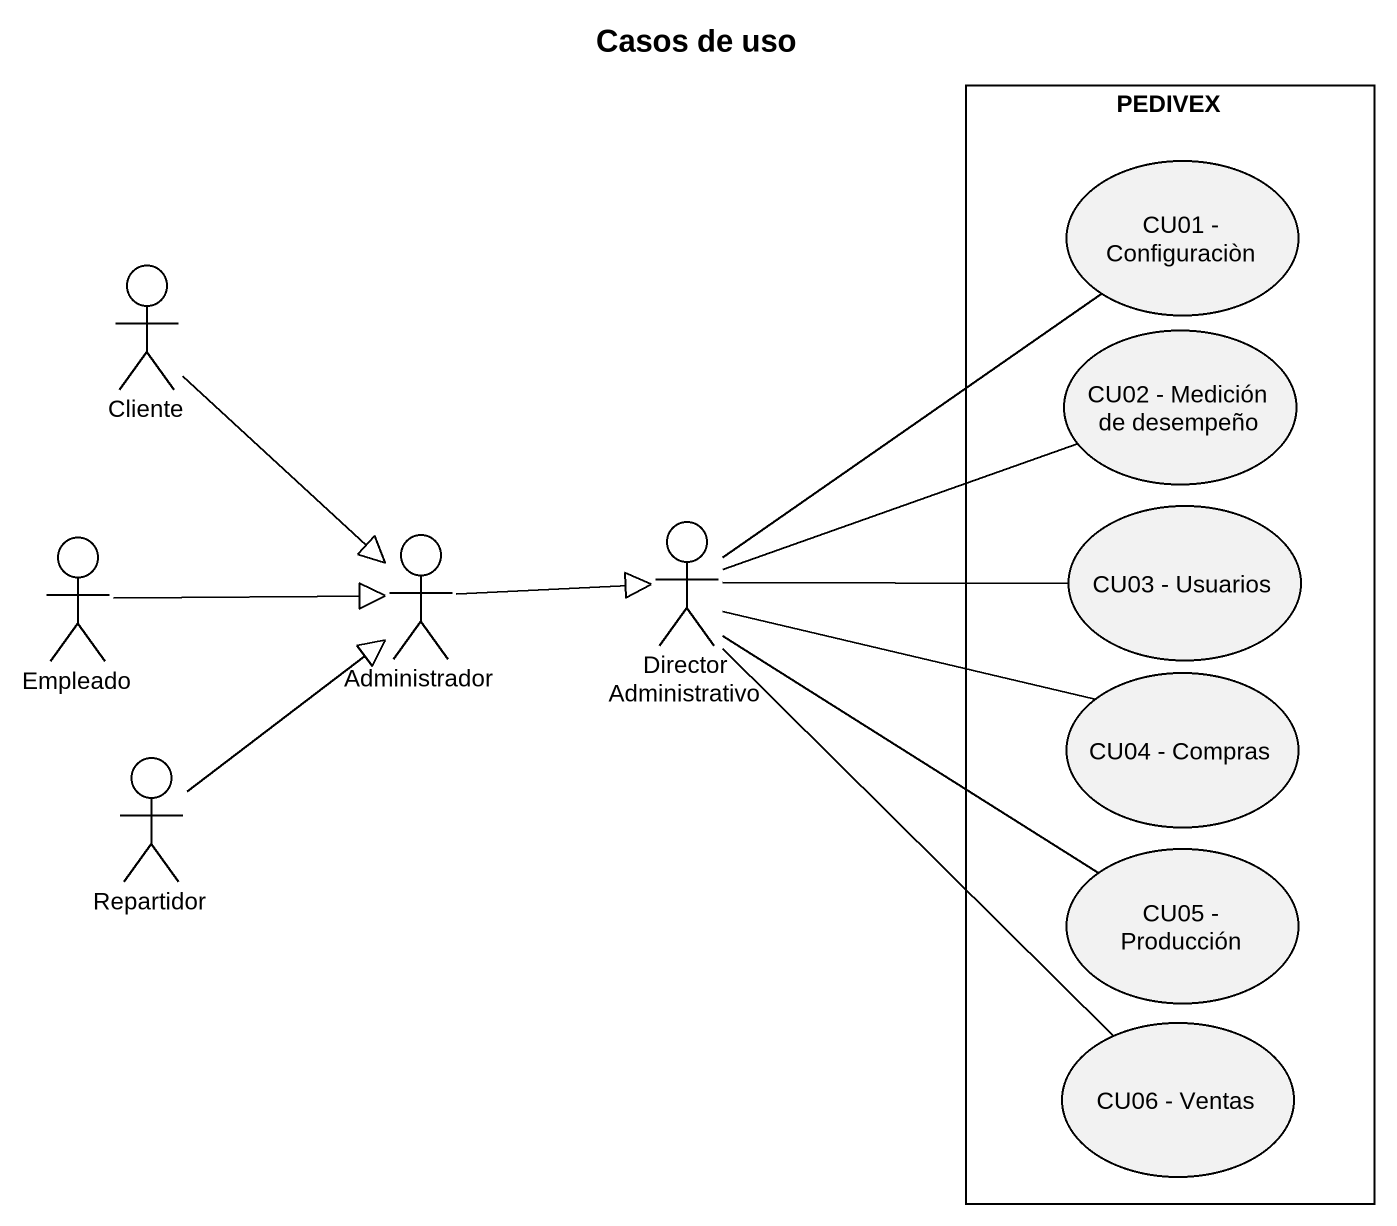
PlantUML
@startuml
title Casos de uso
rectangle PEDIVEX {
  usecase "CU01 - Configuraciòn" as CU01_Configuraciòn
  usecase "CU02 - Medición de desempeño" as CU02_Medición_de_desempeño
  usecase "CU03 - Usuarios" as CU03_Usuarios
  usecase "CU04 - Compras" as CU04_Compras
  usecase "CU05 - Producción" as CU05_Producción
  usecase "CU06 - Ventas" as CU06_Ventas
}
actor Cliente
actor Empleado
actor Administrador
actor "Director Administrativo" as Director_Administrativo
actor Repartidor
CU01_Configuraciòn -- Director_Administrativo
Cliente --|> Administrador
CU02_Medición_de_desempeño -left- Director_Administrativo
Empleado -right-|> Administrador
Administrador -right-|> Director_Administrativo
Director_Administrativo -right- CU03_Usuarios
CU04_Compras -left- Director_Administrativo
Repartidor -up-|> Administrador
CU05_Producción -left- Director_Administrativo
CU06_Ventas -up- Director_Administrativo
@enduml
